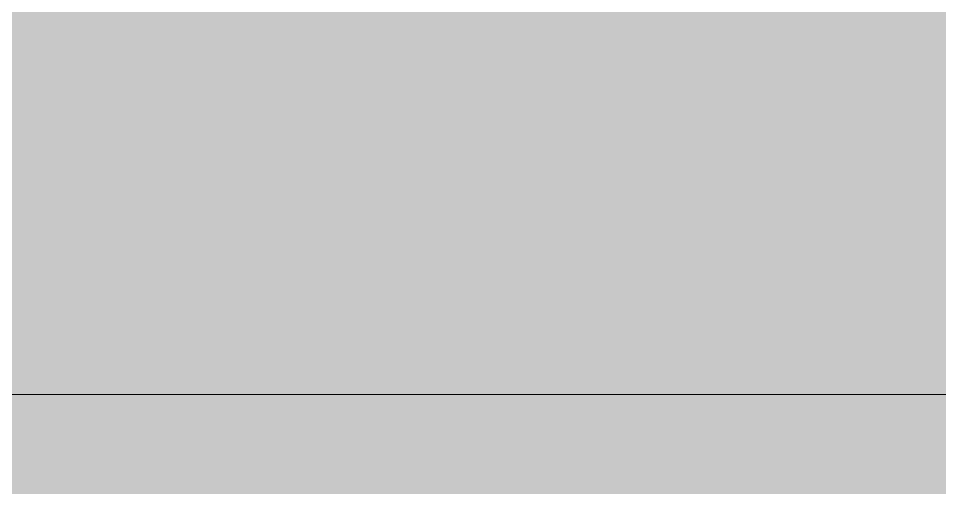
# Model space of a CAD drawing. Header units: inches. Extents: x 1750 to 8392, y -297 to 660.
# Drawn here: x 2252.961 to 2253.735, y 169.945 to 170.34 of the extents above; entities that cross this region are included whole.
import ezdxf

# ---------------------------------------------------------------- set-up
doc = ezdxf.new("R2010")
doc.units = ezdxf.units.IN
doc.header["$MEASUREMENT"] = 0
doc.layers.add('A-FLOR-HRAL', color=11, linetype='Continuous', lineweight=9)

# ---------------------------------------------------------------- blocks, each defined once
blk = doc.blocks.new('Railing - Railing-2567109-BUILDING ELEVATION - EAST')
at = {"layer": 'A-FLOR-HRAL'}
h = blk.add_hatch(color=256, dxfattribs=at)
h.paths.add_polyline_path([(2253.73546, 170.02283), (2295.55218, 170.02283), (2295.55218, 170.49609), (2249.48919, 170.49609), (2249.48919, 170.02283), (2253.66536, 170.02283)], flags=0)
h.paths.add_polyline_path([(2328.247, 170.02283), (2327.77374, 170.49609), (2327.77374, 170.02283)], flags=0)
h.paths.add_polyline_path([(2218.27439, 170.02283), (2248.30809, 170.02283), (2248.30809, 170.49609), (2218.44874, 170.49609), (2217.97548, 170.02283)], flags=0)
h.paths.add_polyline_path([(2326.59263, 170.02283), (2326.59263, 170.49609), (2296.73328, 170.49609), (2296.73328, 170.02283), (2324.89191, 170.02283)], flags=0)
h = blk.add_hatch(color=256, dxfattribs=at)
h.paths.add_polyline_path([(2218.44874, 169.54957), (2248.30809, 169.54957), (2248.30809, 170.02283), (2217.97548, 170.02283), (2218.29161, 169.7067)], flags=0)
h.paths.add_polyline_path([(2327.77374, 169.54957), (2328.247, 170.02283), (2327.77374, 170.02283)], flags=0)
h.paths.add_polyline_path([(2326.59263, 169.54957), (2326.59263, 170.02283), (2296.73328, 170.02283), (2296.73328, 169.54957), (2324.89191, 169.54957)], flags=0)
h.paths.add_polyline_path([(2251.14731, 169.54957), (2295.55218, 169.54957), (2295.55218, 170.02283), (2249.48919, 170.02283), (2249.48919, 169.54957), (2250.42296, 169.54957)], flags=0)
blk.add_line((2295.55218, 170.02283), (2249.48919, 170.02283), dxfattribs=at)

msp = doc.modelspace()

# ---------------------------------------------------------------- block references
at = {"layer": 'A-FLOR-HRAL'}
msp.add_blockref('Railing - Railing-2567109-BUILDING ELEVATION - EAST', (0, 0), dxfattribs=at)

doc.saveas('drawing.dxf')
